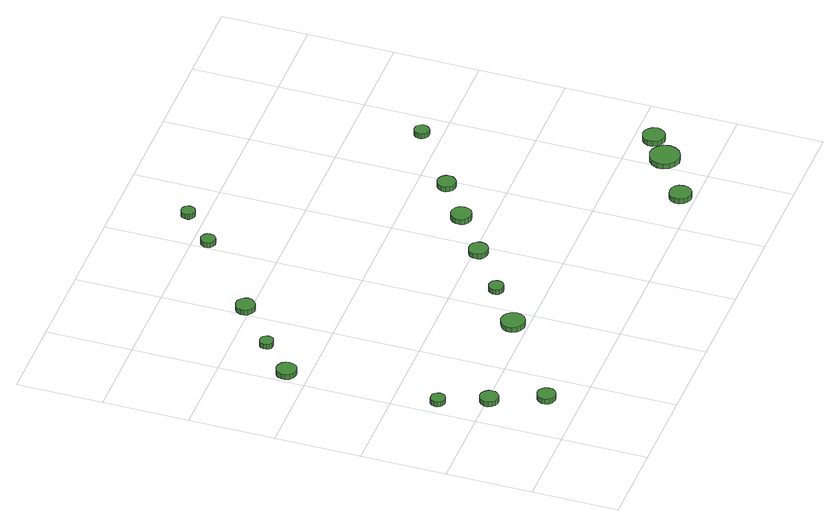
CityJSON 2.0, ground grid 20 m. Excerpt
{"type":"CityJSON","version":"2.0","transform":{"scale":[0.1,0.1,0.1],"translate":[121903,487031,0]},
"CityObjects":{
"tree1":{"type":"SolitaryVegetationObject","attributes":{"function":"something"},"geometry":[{"type":"MultiSurface","lod":"1","boundaries":[[[0,1,2,3,4,5,6,7,8,9,10,11,12,13,14]],[[15,16,17,18,19,20,21,22,23,24,25,26,27,28,29]],[[0,29,28,1]],[[1,28,27,2]],[[2,27,26,3]],[[3,26,25,4]],[[4,25,24,5]],[[5,24,23,6]],[[6,23,22,7]],[[7,22,21,8]],[[8,21,20,9]],[[9,20,19,10]],[[10,19,18,11]],[[11,18,17,12]],[[12,17,16,13]],[[13,16,15,14]],[[14,15,29,0]]]}]},
"tree2":{"type":"SolitaryVegetationObject","attributes":{"function":"something"},"geometry":[{"type":"MultiSurface","lod":"1","boundaries":[[[30,31,32,33,34,35,36,37,38,39,40,41,42,43,44]],[[45,46,47,48,49,50,51,52,53,54,55,56,57,58,59]],[[30,59,58,31]],[[31,58,57,32]],[[32,57,56,33]],[[33,56,55,34]],[[34,55,54,35]],[[35,54,53,36]],[[36,53,52,37]],[[37,52,51,38]],[[38,51,50,39]],[[39,50,49,40]],[[40,49,48,41]],[[41,48,47,42]],[[42,47,46,43]],[[43,46,45,44]],[[44,45,59,30]]]}]},
"tree3":{"type":"SolitaryVegetationObject","attributes":{"function":"something"},"geometry":[{"type":"MultiSurface","lod":"1","boundaries":[[[60,61,62,63,64,65,66,67,68,69,70,71,72,73,74]],[[75,76,77,78,79,80,81,82,83,84,85,86,87,88,89]],[[60,89,88,61]],[[61,88,87,62]],[[62,87,86,63]],[[63,86,85,64]],[[64,85,84,65]],[[65,84,83,66]],[[66,83,82,67]],[[67,82,81,68]],[[68,81,80,69]],[[69,80,79,70]],[[70,79,78,71]],[[71,78,77,72]],[[72,77,76,73]],[[73,76,75,74]],[[74,75,89,60]]]}]},
"tree4":{"type":"SolitaryVegetationObject","attributes":{"function":"something"},"geometry":[{"type":"MultiSurface","lod":"1","boundaries":[[[90,91,92,93,94,95,96,97,98,99,100,101,102,103,104]],[[105,106,107,108,109,110,111,112,113,114,115,116,117,118,119]],[[90,119,118,91]],[[91,118,117,92]],[[92,117,116,93]],[[93,116,115,94]],[[94,115,114,95]],[[95,114,113,96]],[[96,113,112,97]],[[97,112,111,98]],[[98,111,110,99]],[[99,110,109,100]],[[100,109,108,101]],[[101,108,107,102]],[[102,107,106,103]],[[103,106,105,104]],[[104,105,119,90]]]}]},
"tree5":{"type":"SolitaryVegetationObject","attributes":{"function":"something"},"geometry":[{"type":"MultiSurface","lod":"1","boundaries":[[[120,121,122,123,124,125,126,127,128,129,130,131,132,133,134]],[[135,136,137,138,139,140,141,142,143,144,145,146,147,148,149]],[[120,149,148,121]],[[121,148,147,122]],[[122,147,146,123]],[[123,146,145,124]],[[124,145,144,125]],[[125,144,143,126]],[[126,143,142,127]],[[127,142,141,128]],[[128,141,140,129]],[[129,140,139,130]],[[130,139,138,131]],[[131,138,137,132]],[[132,137,136,133]],[[133,136,135,134]],[[134,135,149,120]]]}]},
"tree6":{"type":"SolitaryVegetationObject","attributes":{"function":"something"},"geometry":[{"type":"MultiSurface","lod":"1","boundaries":[[[150,151,152,153,154,155,156,157,158,159,160,161,162,163,164]],[[165,166,167,168,169,170,171,172,173,174,175,176,177,178,179]],[[150,179,178,151]],[[151,178,177,152]],[[152,177,176,153]],[[153,176,175,154]],[[154,175,174,155]],[[155,174,173,156]],[[156,173,172,157]],[[157,172,171,158]],[[158,171,170,159]],[[159,170,169,160]],[[160,169,168,161]],[[161,168,167,162]],[[162,167,166,163]],[[163,166,165,164]],[[164,165,179,150]]]}]},
"tree7":{"type":"SolitaryVegetationObject","attributes":{"function":"something"},"geometry":[{"type":"MultiSurface","lod":"1","boundaries":[[[180,181,182,183,184,185,186,187,188,189,190,191,192,193,194]],[[195,196,197,198,199,200,201,202,203,204,205,206,207,208,209]],[[180,209,208,181]],[[181,208,207,182]],[[182,207,206,183]],[[183,206,205,184]],[[184,205,204,185]],[[185,204,203,186]],[[186,203,202,187]],[[187,202,201,188]],[[188,201,200,189]],[[189,200,199,190]],[[190,199,198,191]],[[191,198,197,192]],[[192,197,196,193]],[[193,196,195,194]],[[194,195,209,180]]]}]},
"tree8":{"type":"SolitaryVegetationObject","attributes":{"function":"something"},"geometry":[{"type":"MultiSurface","lod":"1","boundaries":[[[210,211,212,213,214,215,216,217,218,219,220,221,222,223,224]],[[225,226,227,228,229,230,231,232,233,234,235,236,237,238,239]],[[210,239,238,211]],[[211,238,237,212]],[[212,237,236,213]],[[213,236,235,214]],[[214,235,234,215]],[[215,234,233,216]],[[216,233,232,217]],[[217,232,231,218]],[[218,231,230,219]],[[219,230,229,220]],[[220,229,228,221]],[[221,228,227,222]],[[222,227,226,223]],[[223,226,225,224]],[[224,225,239,210]]]}]},
"tree9":{"type":"SolitaryVegetationObject","attributes":{"function":"something"},"geometry":[{"type":"MultiSurface","lod":"1","boundaries":[[[240,241,242,243,244,245,246,247,248,249,250,251,252,253,254]],[[255,256,257,258,259,260,261,262,263,264,265,266,267,268,269]],[[240,269,268,241]],[[241,268,267,242]],[[242,267,266,243]],[[243,266,265,244]],[[244,265,264,245]],[[245,264,263,246]],[[246,263,262,247]],[[247,262,261,248]],[[248,261,260,249]],[[249,260,259,250]],[[250,259,258,251]],[[251,258,257,252]],[[252,257,256,253]],[[253,256,255,254]],[[254,255,269,240]]]}]},
"tree10":{"type":"SolitaryVegetationObject","attributes":{"function":"something"},"geometry":[{"type":"MultiSurface","lod":"1","boundaries":[[[270,271,272,273,274,275,276,277,278,279,280,281,282,283,284]],[[285,286,287,288,289,290,291,292,293,294,295,296,297,298,299]],[[270,299,298,271]],[[271,298,297,272]],[[272,297,296,273]],[[273,296,295,274]],[[274,295,294,275]],[[275,294,293,276]],[[276,293,292,277]],[[277,292,291,278]],[[278,291,290,279]],[[279,290,289,280]],[[280,289,288,281]],[[281,288,287,282]],[[282,287,286,283]],[[283,286,285,284]],[[284,285,299,270]]]}]},
"tree11":{"type":"SolitaryVegetationObject","attributes":{"function":"something"},"geometry":[{"type":"MultiSurface","lod":"1","boundaries":[[[300,301,302,303,304,305,306,307,308,309,310,311,312,313,314]],[[315,316,317,318,319,320,321,322,323,324,325,326,327,328,329]],[[300,329,328,301]],[[301,328,327,302]],[[302,327,326,303]],[[303,326,325,304]],[[304,325,324,305]],[[305,324,323,306]],[[306,323,322,307]],[[307,322,321,308]],[[308,321,320,309]],[[309,320,319,310]],[[310,319,318,311]],[[311,318,317,312]],[[312,317,316,313]],[[313,316,315,314]],[[314,315,329,300]]]}]},
"tree12":{"type":"SolitaryVegetationObject","attributes":{"function":"something"},"geometry":[{"type":"MultiSurface","lod":"1","boundaries":[[[330,331,332,333,334,335,336,337,338,339,340,341,342,343,344]],[[345,346,347,348,349,350,351,352,353,354,355,356,357,358,359]],[[330,359,358,331]],[[331,358,357,332]],[[332,357,356,333]],[[333,356,355,334]],[[334,355,354,335]],[[335,354,353,336]],[[336,353,352,337]],[[337,352,351,338]],[[338,351,350,339]],[[339,350,349,340]],[[340,349,348,341]],[[341,348,347,342]],[[342,347,346,343]],[[343,346,345,344]],[[344,345,359,330]]]}]},
"tree13":{"type":"SolitaryVegetationObject","attributes":{"function":"something"},"geometry":[{"type":"MultiSurface","lod":"1","boundaries":[[[360,361,362,363,364,365,366,367,368,369,370,371,372,373,374]],[[375,376,377,378,379,380,381,382,383,384,385,386,387,388,389]],[[360,389,388,361]],[[361,388,387,362]],[[362,387,386,363]],[[363,386,385,364]],[[364,385,384,365]],[[365,384,383,366]],[[366,383,382,367]],[[367,382,381,368]],[[368,381,380,369]],[[369,380,379,370]],[[370,379,378,371]],[[371,378,377,372]],[[372,377,376,373]],[[373,376,375,374]],[[374,375,389,360]]]}]},
"tree14":{"type":"SolitaryVegetationObject","attributes":{"function":"something"},"geometry":[{"type":"MultiSurface","lod":"1","boundaries":[[[390,391,392,393,394,395,396,397,398,399,400,401,402,403,404]],[[405,406,407,408,409,410,411,412,413,414,415,416,417,418,419]],[[390,419,418,391]],[[391,418,417,392]],[[392,417,416,393]],[[393,416,415,394]],[[394,415,414,395]],[[395,414,413,396]],[[396,413,412,397]],[[397,412,411,398]],[[398,411,410,399]],[[399,410,409,400]],[[400,409,408,401]],[[401,408,407,402]],[[402,407,406,403]],[[403,406,405,404]],[[404,405,419,390]]]}]},
"tree15":{"type":"SolitaryVegetationObject","attributes":{"function":"something"},"geometry":[{"type":"MultiSurface","lod":"1","boundaries":[[[420,421,422,423,424,425,426,427,428,429,430,431,432,433,434]],[[435,436,437,438,439,440,441,442,443,444,445,446,447,448,449]],[[420,449,448,421]],[[421,448,447,422]],[[422,447,446,423]],[[423,446,445,424]],[[424,445,444,425]],[[425,444,443,426]],[[426,443,442,427]],[[427,442,441,428]],[[428,441,440,429]],[[429,440,439,430]],[[430,439,438,431]],[[431,438,437,432]],[[432,437,436,433]],[[433,436,435,434]],[[434,435,449,420]]]}]},
"tree16":{"type":"SolitaryVegetationObject","attributes":{"function":"something"},"geometry":[{"type":"MultiSurface","lod":"1","boundaries":[[[450,451,452,453,454,455,456,457,458,459,460,461,462,463,464]],[[465,466,467,468,469,470,471,472,473,474,475,476,477,478,479]],[[450,479,478,451]],[[451,478,477,452]],[[452,477,476,453]],[[453,476,475,454]],[[454,475,474,455]],[[455,474,473,456]],[[456,473,472,457]],[[457,472,471,458]],[[458,471,470,459]],[[459,470,469,460]],[[460,469,468,461]],[[461,468,467,462]],[[462,467,466,463]],[[463,466,465,464]],[[464,465,479,450]]]}]},
"tree17":{"type":"SolitaryVegetationObject","attributes":{"function":"something"},"geometry":[{"type":"MultiSurface","lod":"1","boundaries":[[[480,481,482,483,484,485,486,487,488,489,490,491,492,493,494]],[[495,496,497,498,499,500,501,502,503,504,505,506,507,508,509]],[[480,509,508,481]],[[481,508,507,482]],[[482,507,506,483]],[[483,506,505,484]],[[484,505,504,485]],[[485,504,503,486]],[[486,503,502,487]],[[487,502,501,488]],[[488,501,500,489]],[[489,500,499,490]],[[490,499,498,491]],[[491,498,497,492]],[[492,497,496,493]],[[493,496,495,494]],[[494,495,509,480]]]}]}
},
"vertices":[
[50,300,20],[49,307,20],[45,313,20],[39,316,20],[32,317,20],[25,315,20],[20,310,20],[17,304,20],[17,297,20],[20,290,20],[25,285,20],[32,283,20],[39,284,20],[45,288,20],[49,293,20],[49,293,7],[45,288,7],[39,284,7],[32,283,7],[25,285,7],[20,290,7],[17,297,7],[17,304,7],[20,310,7],[25,315,7],[32,317,7],[39,316,7],[45,313,7],[49,307,7],[50,300,7],
[100,196,16],[99,205,16],[93,212,16],[86,217,16],[77,218,16],[68,215,16],[62,209,16],[58,201,16],[58,192,16],[62,184,16],[68,178,16],[77,175,16],[86,176,16],[93,180,16],[99,188,16],[99,188,3],[93,180,3],[86,176,3],[77,175,3],[68,178,3],[62,184,3],[58,192,3],[58,201,3],[62,209,3],[68,215,3],[77,218,3],[86,217,3],[93,212,3],[99,205,3],[100,196,3],
[151,80,15],[150,89,15],[144,96,15],[137,101,15],[128,102,15],[119,99,15],[113,93,15],[109,85,15],[109,76,15],[113,68,15],[119,62,15],[128,59,15],[137,60,15],[144,64,15],[150,72,15],[150,72,2],[144,64,2],[137,60,2],[128,59,2],[119,62,2],[113,68,2],[109,76,2],[109,85,2],[113,93,2],[119,99,2],[128,102,2],[137,101,2],[144,96,2],[150,89,2],[151,80,2],
[54,652,15],[52,661,15],[47,669,15],[38,674,15],[28,675,15],[19,672,15],[12,666,15],[8,657,15],[8,647,15],[12,638,15],[19,631,15],[28,628,15],[38,629,15],[47,634,15],[52,642,15],[52,642,2],[47,634,2],[38,629,2],[28,628,2],[19,631,2],[12,638,2],[8,647,2],[8,657,2],[12,666,2],[19,672,2],[28,675,2],[38,674,2],[47,669,2],[52,661,2],[54,652,2],
[129,726,15],[128,732,15],[124,738,15],[118,741,15],[111,742,15],[105,740,15],[100,735,15],[98,729,15],[98,722,15],[100,716,15],[105,712,15],[111,710,15],[118,711,15],[124,714,15],[128,719,15],[128,719,2],[124,714,2],[118,711,2],[111,710,2],[105,712,2],[100,716,2],[98,722,2],[98,729,2],[100,735,2],[105,740,2],[111,742,2],[118,741,2],[124,738,2],[128,732,2],[129,726,2],
[382,235,17],[380,246,17],[373,255,17],[363,261,17],[351,262,17],[341,258,17],[332,251,17],[327,240,17],[327,229,17],[332,218,17],[341,211,17],[351,207,17],[363,208,17],[373,214,17],[380,223,17],[380,223,4],[373,214,4],[363,208,4],[351,207,4],[341,211,4],[332,218,4],[327,229,4],[327,240,4],[332,251,4],[341,258,4],[351,262,4],[363,261,4],[373,255,4],[380,246,4],[382,235,4],
[240,811,18],[238,820,18],[232,827,18],[224,832,18],[215,833,18],[206,830,18],[199,824,18],[195,815,18],[195,806,18],[199,798,18],[206,791,18],[215,788,18],[224,789,18],[232,794,18],[238,802,18],[238,802,5],[232,794,5],[224,789,5],[215,788,5],[206,791,5],[199,798,5],[195,806,5],[195,815,5],[199,824,5],[206,830,5],[215,833,5],[224,832,5],[232,827,5],[238,820,5],[240,811,5],
[481,311,15],[480,318,15],[475,323,15],[469,327,15],[462,328,15],[455,326,15],[450,321,15],[447,314,15],[447,307,15],[450,300,15],[455,296,15],[462,293,15],[469,294,15],[475,298,15],[480,304,15],[480,304,2],[475,298,2],[469,294,2],[462,293,2],[455,296,2],[450,300,2],[447,307,2],[447,314,2],[450,321,2],[455,326,2],[462,328,2],[469,327,2],[475,323,2],[480,318,2],[481,311,2],
[600,391,15],[598,400,15],[592,408,15],[584,412,15],[575,413,15],[566,410,15],[559,404,15],[556,396,15],[556,386,15],[559,378,15],[566,372,15],[575,369,15],[584,370,15],[592,374,15],[598,382,15],[598,382,2],[592,374,2],[584,370,2],[575,369,2],[566,372,2],[559,378,2],[556,386,2],[556,396,2],[559,404,2],[566,410,2],[575,413,2],[584,412,2],[592,408,2],[598,400,2],[600,391,2],
[433,965,17],[432,972,17],[428,978,17],[422,981,17],[415,982,17],[408,980,17],[403,975,17],[400,969,17],[400,962,17],[403,955,17],[408,951,17],[415,948,17],[422,949,17],[428,953,17],[432,958,17],[432,958,4],[428,953,4],[422,949,4],[415,948,4],[408,951,4],[403,955,4],[400,962,4],[400,969,4],[403,975,4],[408,980,4],[415,982,4],[422,981,4],[428,978,4],[432,972,4],[433,965,4],
[516,1040,15],[515,1047,15],[511,1052,15],[505,1055,15],[498,1056,15],[492,1054,15],[487,1050,15],[485,1044,15],[485,1037,15],[487,1031,15],[492,1027,15],[498,1024,15],[505,1025,15],[511,1028,15],[515,1034,15],[515,1034,2],[511,1028,2],[505,1025,2],[498,1024,2],[492,1027,2],[487,1031,2],[485,1037,2],[485,1044,2],[487,1050,2],[492,1054,2],[498,1056,2],[505,1055,2],[511,1052,2],[515,1047,2],[516,1040,2],
[707,467,16],[705,477,16],[699,485,16],[690,490,16],[680,491,16],[671,488,16],[663,481,16],[659,472,16],[659,462,16],[663,453,16],[671,446,16],[680,443,16],[690,444,16],[699,449,16],[705,457,16],[705,457,3],[699,449,3],[690,444,3],[680,443,3],[671,446,3],[663,453,3],[659,462,3],[659,472,3],[663,481,3],[671,488,3],[680,491,3],[690,490,3],[699,485,3],[705,477,3],[707,467,3],
[938,35,14],[936,45,14],[930,54,14],[921,59,14],[910,60,14],[900,57,14],[892,50,14],[888,40,14],[888,30,14],[892,20,14],[900,13,14],[910,10,14],[921,11,14],[930,16,14],[936,25,14],[936,25,1],[930,16,1],[921,11,1],[910,10,1],[900,13,1],[892,20,1],[888,30,1],[888,40,1],[892,50,1],[900,57,1],[910,60,1],[921,59,1],[930,54,1],[936,45,1],[938,35,1],
[805,535,14],[804,544,14],[798,551,14],[791,556,14],[782,557,14],[773,554,14],[767,548,14],[763,540,14],[763,531,14],[767,523,14],[773,517,14],[782,514,14],[791,515,14],[798,520,14],[804,527,14],[804,527,1],[798,520,1],[791,515,1],[782,514,1],[773,517,1],[767,523,1],[763,531,1],[763,540,1],[767,548,1],[773,554,1],[782,557,1],[791,556,1],[798,551,1],[804,544,1],[805,535,1],
[1064,111,14],[1061,125,14],[1052,137,14],[1040,144,14],[1026,146,14],[1012,141,14],[1001,131,14],[995,118,14],[995,104,14],[1001,91,14],[1012,81,14],[1026,76,14],[1040,78,14],[1052,85,14],[1061,97,14],[1061,97,1],[1052,85,1],[1040,78,1],[1026,76,1],[1012,81,1],[1001,91,1],[995,104,1],[995,118,1],[1001,131,1],[1012,141,1],[1026,146,1],[1040,144,1],[1052,137,1],[1061,125,1],[1064,111,1],
[959,647,15],[957,654,15],[953,660,15],[947,663,15],[940,664,15],[933,662,15],[928,657,15],[925,650,15],[925,643,15],[928,637,15],[933,632,15],[940,630,15],[947,630,15],[953,634,15],[957,640,15],[957,640,2],[953,634,2],[947,630,2],[940,630,2],[933,632,2],[928,637,2],[925,643,2],[925,650,2],[928,657,2],[933,662,2],[940,664,2],[947,663,2],[953,660,2],[957,654,2],[959,647,2],
[1116,157,14],[1113,168,14],[1107,176,14],[1098,182,14],[1087,183,14],[1077,179,14],[1069,172,14],[1065,163,14],[1065,152,14],[1069,142,14],[1077,135,14],[1087,132,14],[1098,133,14],[1107,138,14],[1113,147,14],[1113,147,1],[1107,138,1],[1098,133,1],[1087,132,1],[1077,135,1],[1069,142,1],[1065,152,1],[1065,163,1],[1069,172,1],[1077,179,1],[1087,183,1],[1098,182,1],[1107,176,1],[1113,168,1],[1116,157,1]
]}
